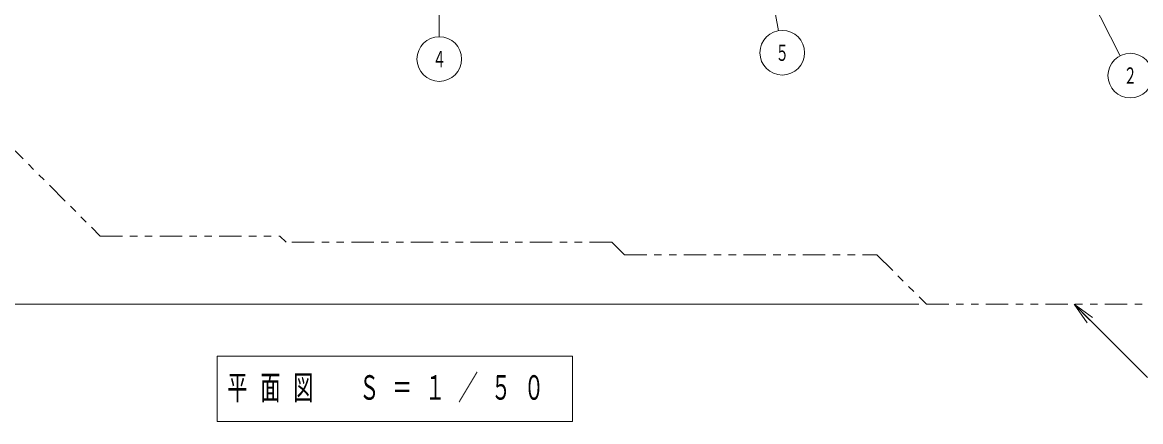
# Model space of a CAD drawing. Units: millimetres on the paper, scale 1:50. Extents: x -385 to 0, y -594 to 267.
# Drawn here: x -246.6 to -96.3, y 109.3 to 163 of the extents above; entities that cross this region are included whole.
import ezdxf
from ezdxf.enums import TextEntityAlignment as Align

# ---------------------------------------------------------------- set-up
doc = ezdxf.new("R2010")
doc.units = ezdxf.units.MM
doc.linetypes.add('USER3', pattern=[8, 3, -1, 1, -1, 1, -1])
doc.layers.add('LY_1', color=140, linetype='Continuous', lineweight=50)
doc.styles.add('ＭＳ ゴシック', font='')
doc.styles.get('ＭＳ ゴシック').set_extended_font_data('MS Gothic')

msp = doc.modelspace()

# ---------------------------------------------------------------- linework, layer by layer
at = {"layer": 'LY_1', "color": 7, "lineweight": 13}
for p, q in [((-190.582, 161.041), (-190.582, 170.616)), ((-145.006, 161.849), (-146.105, 168.086)), ((-99.064, 158.497), (-103.298, 166.839)), ((-126.104, 125.073), (-341.985, 125.073)), ((-103.48, 122.598), (-105.248, 125.073)), ((-105.248, 125.073), (-102.773, 123.305)), ((-105.248, 125.073), (-103.126, 122.952)), ((-105.248, 125.073), (-95.396, 115.222)), ((-220.455, 118.103), (-220.455, 109.303)), ((-172.655, 118.103), (-220.455, 118.103)), ((-172.655, 109.303), (-172.655, 118.103)), ((-220.455, 109.303), (-172.655, 109.303))]:
    msp.add_line(p, q, dxfattribs=at)
at = {"layer": 'LY_1', "color": 7, "linetype": 'USER3', "lineweight": 13}
for p, q in [((-254.298, 152.396), (-236.158, 134.256)), ((-236.158, 134.256), (-212.007, 134.256)), ((-212.007, 134.256), (-211.17, 133.42)), ((-167.388, 133.42), (-211.17, 133.42)), ((-167.388, 133.42), (-165.694, 131.725)), ((-165.694, 131.725), (-131.756, 131.725)), ((-131.756, 131.725), (-125.104, 125.073)), ((-125.104, 125.073), (-85.392, 125.073))]:
    msp.add_line(p, q, dxfattribs=at)
at = {"layer": 'LY_1', "color": 7, "lineweight": 13}
for centre in [(-190.582, 158.041), (-144.486, 158.894), (-97.707, 155.821)]:
    msp.add_circle(centre, 3, dxfattribs=at)

# ---------------------------------------------------------------- texts
at = {"layer": 'LY_1', "color": 7, "style": 'ＭＳ ゴシック', "width": 0.6}
for s, p in [('５', (-144.486, 158.894)), ('４', (-190.582, 158.041)), ('２', (-97.707, 155.821))]:
    msp.add_text(s, height=2.199, dxfattribs=at).set_placement(p, align=Align.MIDDLE_CENTER)
at = {"layer": 'LY_1', "color": 7, "insert": (-219.055, 113.703), "char_height": 3.299, "attachment_point": 4, "style": 'ＭＳ ゴシック'}
msp.add_mtext('\\T1.64;\\W0.6;平面図\u3000Ｓ＝１／５０', dxfattribs=at)

doc.saveas('drawing.dxf')
